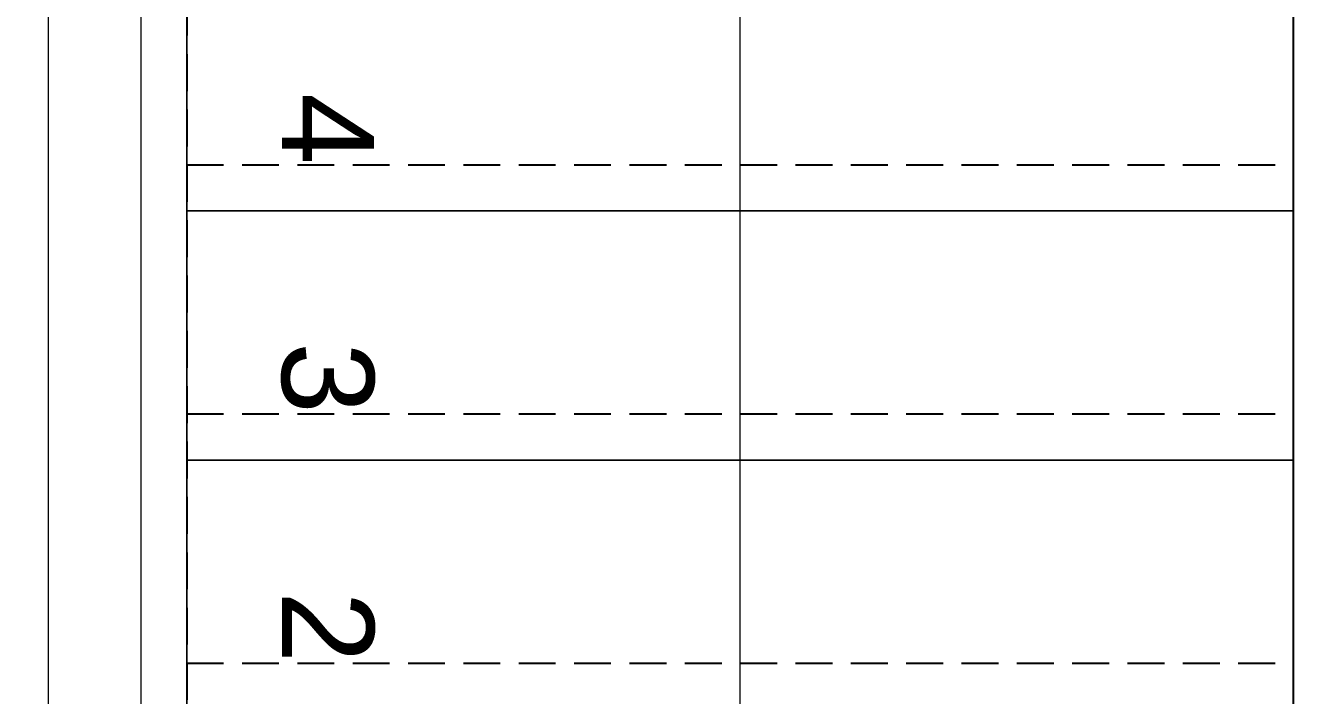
# Model space of a CAD drawing. Header units: millimetres. Extents: x 809 to 8159, y 33 to 4533.
# Drawn here: x 2334.3 to 2471.8, y 2735.8 to 2808.5 of the extents above; entities that cross this region are included whole.
import ezdxf

# ---------------------------------------------------------------- set-up
doc = ezdxf.new("R2010")
doc.units = ezdxf.units.MM
for name, pattern in [('DASHED', [19.05, 12.7, -6.35]), ('HIDDEN', [0.375, 0.25, -0.125]), ('{ Wide Dash }', [12, 4, -2, 4, -2])]:
    doc.linetypes.add(name, pattern=pattern)
for name, color, linetype, lineweight in [('B.A.TARAMA', 124, 'DASHED', 15), ('BETONARME', 3, 'Continuous', 25), ('MERDIVEN', 4, 'Continuous', 0), ('TEZGAH', 7, 'Continuous', 0), ('YAZI', 51, 'Continuous', 0)]:
    doc.layers.add(name, color=color, linetype=linetype, lineweight=lineweight)
doc.styles.get("Standard").update_dxf_attribs({"font": 'arial.ttf'})

# ---------------------------------------------------------------- blocks, each defined once
blk = doc.blocks.new('rhtrtrthrthrth')
at = {"layer": 'BETONARME', "elevation": 0}
blk.add_lwpolyline([(34427.56, -20520.93), (34457.56, -20520.93), (34457.56, -21060.93), (34427.56, -21060.93)], close=True, dxfattribs=at)
blk = doc.blocks.new('trthrttrtrthrth')
at = {"layer": 'B.A.TARAMA'}
blk.add_blockref('rhtrtrthrthrth', (0, 5000), dxfattribs=at)
blk = doc.blocks.new('TRHRTRHRTHRTHRTH')
at = {"layer": 'BETONARME', "linetype": '{ Wide Dash }'}
for p, q in [((21957.78, -5635.92), (21957.78, -5915.92)), ((21957.78, -5797.92), (22077.78, -5797.92)), ((21957.78, -5824.92), (22077.78, -5824.92)), ((21957.78, -5851.92), (22077.78, -5851.92))]:
    blk.add_line(p, q, dxfattribs=at)

msp = doc.modelspace()

# ---------------------------------------------------------------- linework, layer by layer
at = {"layer": 'MERDIVEN'}
msp.add_line((2411.83, 2707.35), (2411.83, 2923.35), dxfattribs=at)
at = {"layer": 'MERDIVEN', "elevation": 0}
for points in [[(2351.83, 2950.35), (2351.83, 2680.35), (2331.83, 2680.35), (2331.83, 2950.35)], [(2346.83, 2945.35), (2346.83, 2685.35), (2336.83, 2685.35), (2336.83, 2945.35)], [(2351.83, 2815.35), (2471.83, 2815.35), (2471.83, 2788.35), (2351.83, 2788.35)], [(2351.83, 2788.35), (2471.83, 2788.35), (2471.83, 2761.35), (2351.83, 2761.35)], [(2351.83, 2761.35), (2471.83, 2761.35), (2471.83, 2734.35), (2351.83, 2734.35)]]:
    msp.add_lwpolyline(points, close=True, dxfattribs=at)

# ---------------------------------------------------------------- block references
at = {"layer": 'BETONARME'}
msp.add_blockref('TRHRTRHRTHRTHRTH', (-19605.96, 8591.27), dxfattribs=at)
at = {"layer": 'TEZGAH', "color": 0, "linetype": 'HIDDEN', "lineweight": -2, "ltscale": 35}
msp.add_blockref('trthrttrtrthrth', (-31955.73, 18591.27), dxfattribs=at)

# ---------------------------------------------------------------- texts
at = {"layer": 'YAZI', "char_height": 10, "attachment_point": 3, "rotation": 270}
for s, insert in [('4', (2372.14, 2793.36)), ('3', (2372.14, 2766.36)), ('2', (2372.14, 2739.36))]:
    msp.add_mtext_dynamic_manual_height_columns(s, width=0.1, gutter_width=1, heights=[0.1], dxfattribs=dict(at, insert=insert))

doc.saveas('drawing.dxf')
